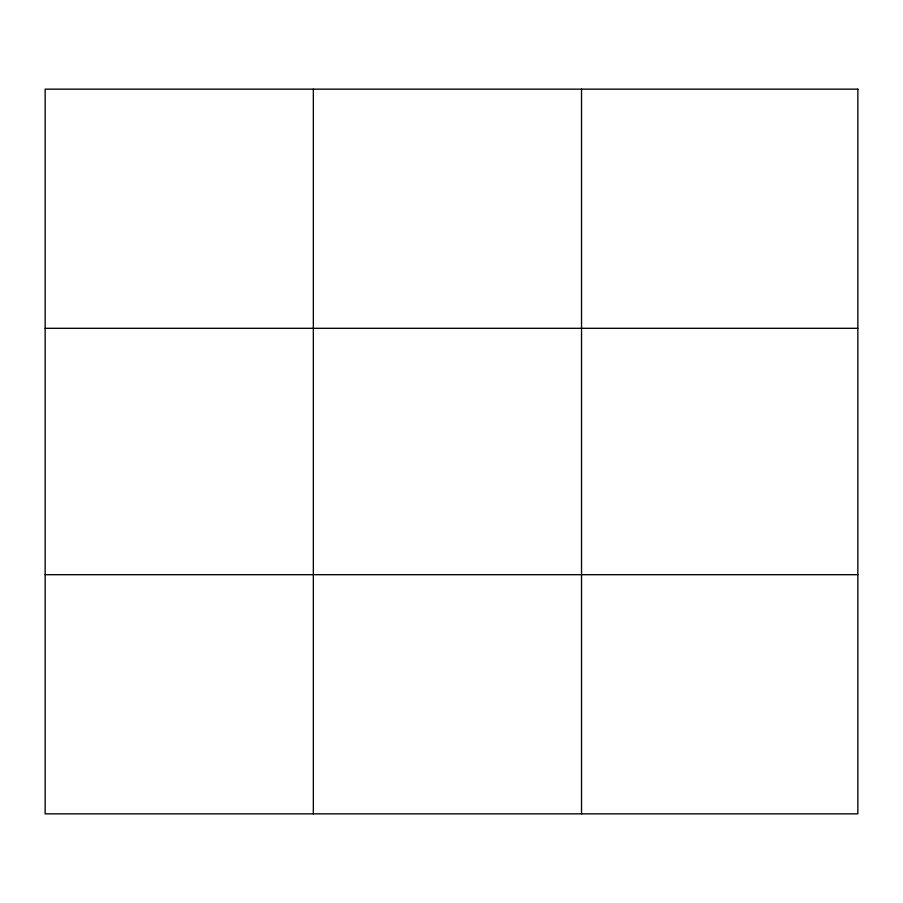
<?xml version="1.0" encoding="UTF-8"?>
<svg xmlns="http://www.w3.org/2000/svg" width="903" height="903" viewBox="0 0 903 903"><rect width="100%" height="100%" fill="white"/><g stroke="black" fill="none" stroke-linecap="round" stroke-linejoin="round"><path stroke-width="1.35" d="M313.341 89.16L313.341 813.84M581.532 89.16L581.532 813.84M45.15 328.308L857.85 328.308M45.15 574.692L857.85 574.692M857.85 89.16L857.85 813.84L45.15 813.84L45.15 89.16L857.85 89.16"/></g></svg>
